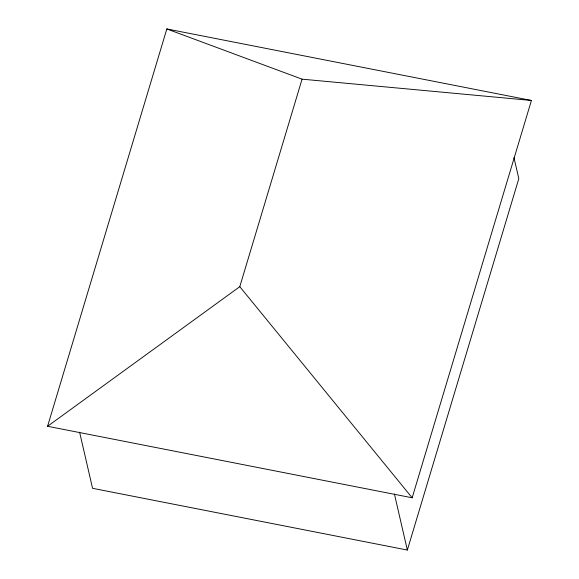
<?xml version="1.0" encoding="UTF-8"?>
<svg xmlns="http://www.w3.org/2000/svg" width="579" height="579" viewBox="0 0 579 579"><rect width="100%" height="100%" fill="white"/><g stroke="black" fill="none" stroke-linecap="round" stroke-linejoin="round"><path stroke-width="0.87" d="M47.579 426.282L166.832 28.95L531.421 100.457L412.168 497.788L47.579 426.282L239.786 286.67L302.064 79.164L531.421 100.457M79.612 432.224L92.56 488.314L407.348 550.05L518.813 178.65L513.957 157.618M166.832 28.95L302.064 79.164M239.786 286.67L412.168 497.788M394.4 493.959L407.348 550.05"/></g></svg>
